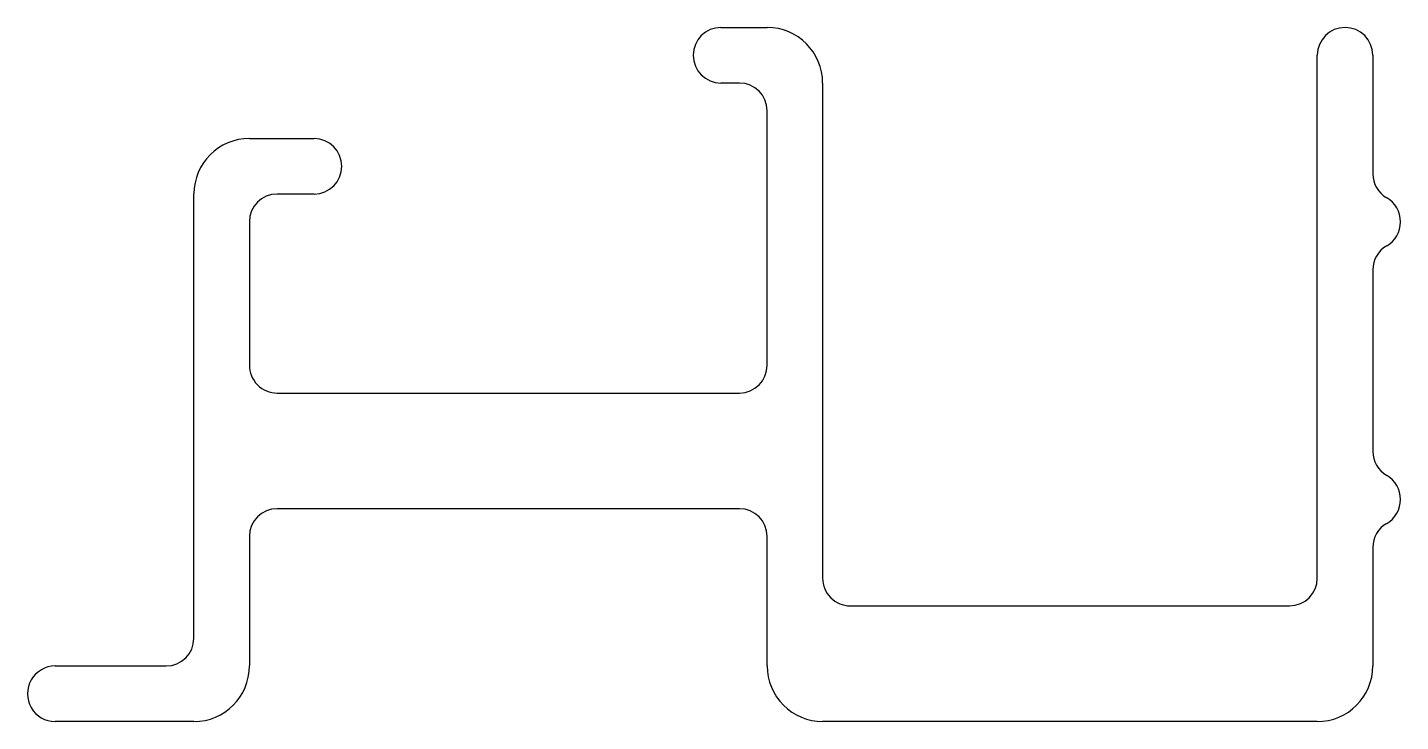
# Model space of a CAD drawing. Extents: x -13.2 to 24.5, y 3.9 to 22.9.
import ezdxf

# ---------------------------------------------------------------- set-up
doc = ezdxf.new("R2010")
doc.units = 0
doc.layers.get('0').update_dxf_attribs({"linetype": 'CONTINUOUS'})

msp = doc.modelspace()

# ---------------------------------------------------------------- linework, layer by layer
for p, q in [((5.834, 22.923), (7.104, 22.923)), ((22.217, 7.81), (22.217, 22.161)), ((23.741, 22.161), (23.741, 18.909)), ((6.342, 21.399), (5.833, 21.399)), ((8.628, 21.399), (8.628, 7.81)), ((7.104, 13.652), (7.104, 20.637)), ((-7.119, 19.875), (-5.341, 19.875)), ((-8.644, 6.159), (-8.644, 18.353)), ((-5.342, 18.351), (-6.358, 18.351)), ((-7.12, 17.59), (-7.12, 13.653)), ((23.741, 16.269), (23.741, 11.289)), ((-6.358, 12.89), (6.342, 12.89)), ((6.343, 9.715), (-6.357, 9.715)), ((-7.12, 8.954), (-7.12, 5.397)), ((7.104, 5.398), (7.104, 8.953)), ((23.741, 8.649), (23.741, 5.397)), ((9.39, 7.048), (21.455, 7.048)), ((-12.454, 5.397), (-9.406, 5.397)), ((-8.644, 3.873), (-12.454, 3.873)), ((22.217, 3.873), (8.628, 3.873))]:
    msp.add_line(p, q)
for centre, radius, start, end in [((5.834, 22.161), 0.762, 90, 269.9202), ((7.104, 21.399), 1.524, 360, 90), ((22.979, 22.161), 0.762, 360, 179.9821), ((6.342, 20.637), 0.762, 0, 90), ((-7.12, 18.351), 1.524, 89.9482, 179.9376), ((-5.342, 19.113), 0.762, 270, 89.9268), ((24.503, 18.909), 0.762, 180, 240), ((-6.358, 17.589), 0.762, 89.968, 179.9412), ((23.741, 17.589), 0.762, 300, 60), ((24.503, 16.269), 0.762, 120, 180), ((-6.358, 13.652), 0.762, 179.9412, 270), ((6.342, 13.652), 0.762, 270, 0), ((24.503, 11.289), 0.762, 180, 240), ((23.741, 9.969), 0.762, 300, 60), ((-6.358, 8.953), 0.762, 89.9565, 179.9412), ((6.342, 8.953), 0.762, 360, 89.9565), ((24.503, 8.649), 0.762, 120, 180), ((9.39, 7.81), 0.762, 179.9614, 270), ((21.455, 7.81), 0.762, 270, 360), ((-9.406, 6.159), 0.762, 270, 0), ((-12.454, 4.635), 0.762, 89.9821, 270), ((-8.644, 5.397), 1.524, 270, 0), ((8.628, 5.397), 1.524, 179.946, 270), ((22.217, 5.397), 1.524, 270, 360)]:
    msp.add_arc(centre, radius, start, end)

doc.saveas('drawing.dxf')
